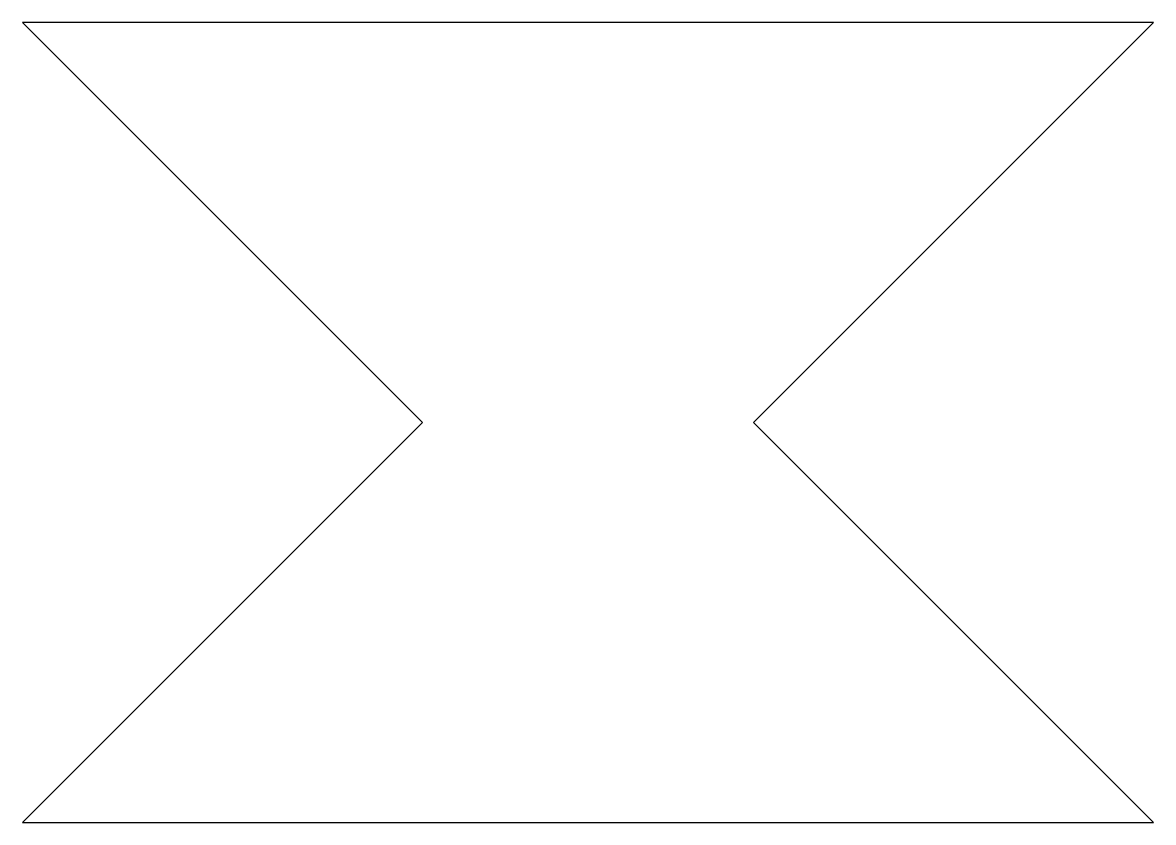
# Model space of a CAD drawing. Header units: millimetres. Extents: x 0 to 50, y 0 to 35.4.
import ezdxf

# ---------------------------------------------------------------- set-up
doc = ezdxf.new("R2010")
doc.units = ezdxf.units.MM

msp = doc.modelspace()

# ---------------------------------------------------------------- linework, layer by layer
for p, q in [((50, 35.355), (0, 35.355)), ((0, 35.355), (17.678, 17.678)), ((32.322, 17.678), (50, 35.355)), ((17.678, 17.678), (0, 0)), ((50, 0), (32.322, 17.678)), ((0, 0), (50, 0))]:
    msp.add_line(p, q)

doc.saveas('drawing.dxf')
